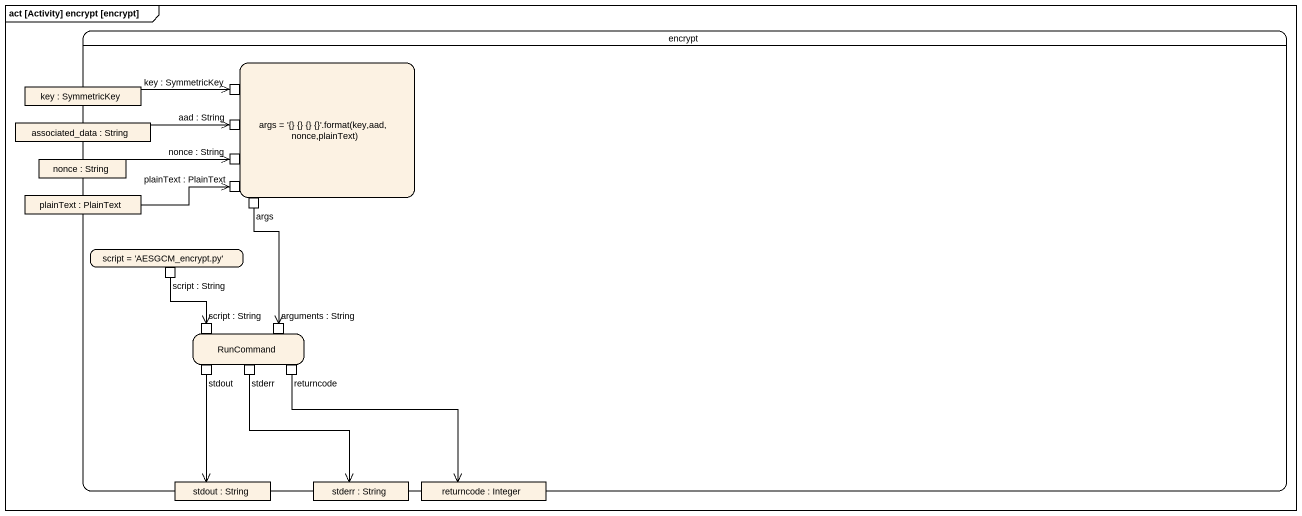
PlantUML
@startuml
mainframe act [Activity] encrypt [encrypt]
hide empty description
state encrypt {
  state "args = '{} {} {} {}'.format(key,aad, nonce,plainText)" as args_format_key_aad_nonce {
    state "key : SymmetricKey" as key_SymmetricKey <<inputPin>>
    state "aad : String" as aad_String <<inputPin>>
    state "nonce : String" as nonce_String <<inputPin>>
    state "plainText : PlainText" as plainText_PlainText <<inputPin>>
    state args <<outputPin>>
  }
  state "associated_data : String" as associated_data <<object>>
  state "key : SymmetricKey" as key <<object>>
  state "nonce : String" as nonce <<object>>
  state "plainText : PlainText" as plainText <<object>>
  state "script = 'AESGCM_encrypt.py'" as script_AESGCM_encrypt_py {
    state "script : String" as script_String <<outputPin>>
  }
  state RunCommand {
    state "script : String" as script_String_2 <<inputPin>>
    state "arguments : String" as arguments_String <<inputPin>>
    state stdout <<outputPin>>
    state stderr <<outputPin>>
    state returncode <<outputPin>>
  }
  state "stdout : String" as stdout_2 <<object>>
  state "stderr : String" as stderr_2 <<object>>
  state "returncode : Integer" as returncode_2 <<object>>
}
associated_data -right-> aad_String
key -right-> key_SymmetricKey
nonce -right-> nonce_String
plainText -right-> plainText_PlainText
args --> arguments_String
script_String --> script_String_2
stdout --> stdout_2
stderr --> stderr_2
returncode --> returncode_2
@enduml
